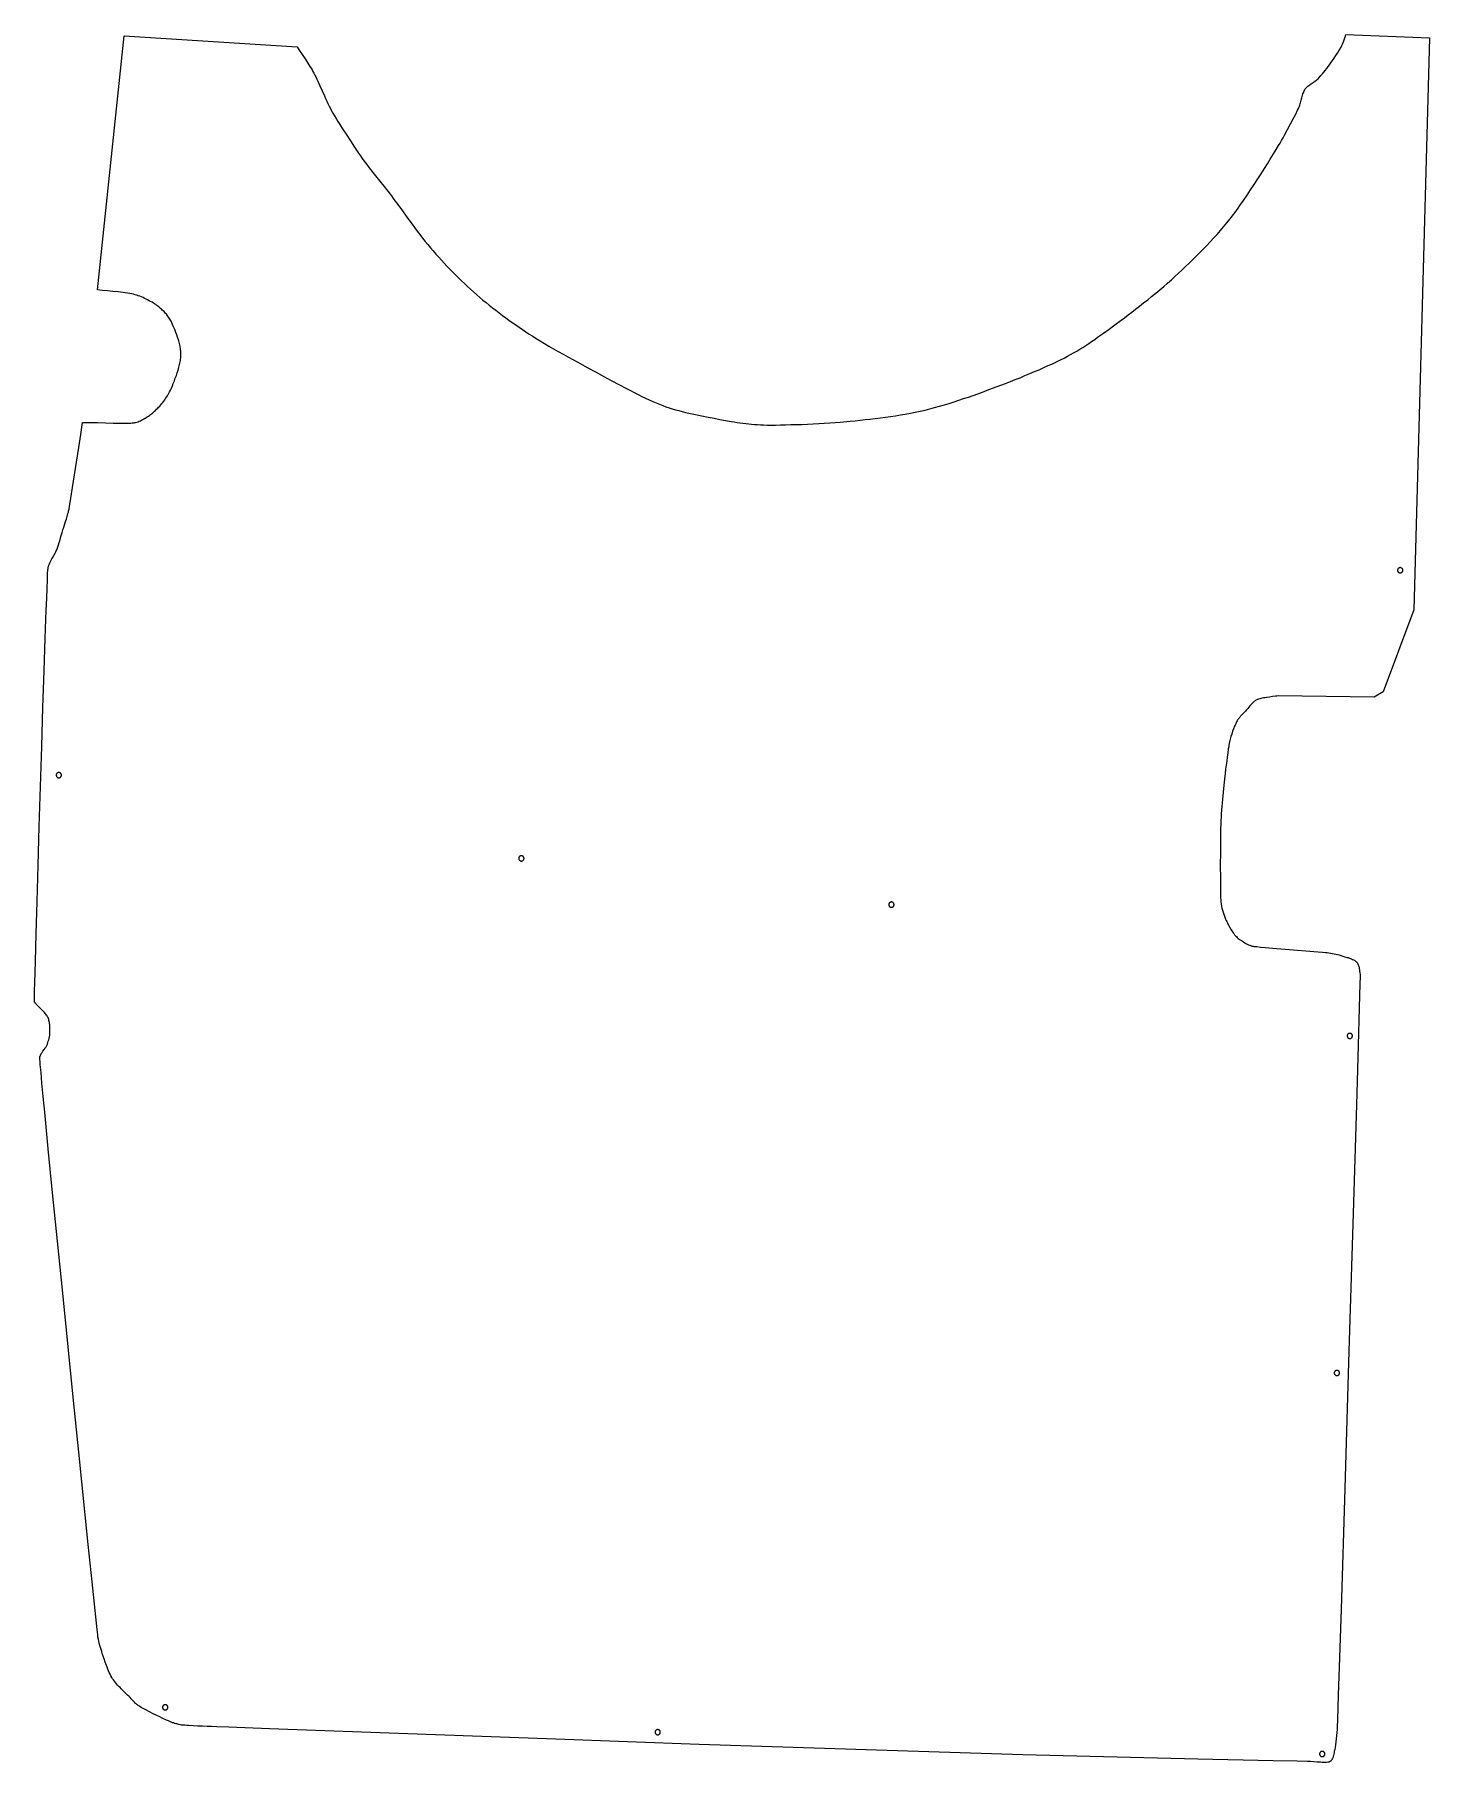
# Model space of a CAD drawing. Extents: x 1573 to 6745, y -2041 to 3468.
# Drawn here: x 2907 to 3963, y -2013 to -706 of the extents above; entities that cross this region are included whole.
import ezdxf

# ---------------------------------------------------------------- set-up
doc = ezdxf.new("R2010")
doc.units = 0
doc.layers.add('Default Layer', color=1, linetype='CONTINUOUS')

msp = doc.modelspace()

# ---------------------------------------------------------------- linework, layer by layer
at = {"layer": 'Default Layer'}
for points in [[(3106.1, -715.2), (3107.7, -717.7), (3109.4, -720.2), (3112.6, -725.1), (3114.3, -727.6), (3115.8, -730.1), (3116.6, -731.4), (3117.4, -732.6), (3118.1, -733.9), (3118.8, -735.2), (3119.6, -736.6), (3120.3, -738), (3121.1, -739.6), (3121.8, -741.3), (3123.4, -744.8), (3125, -748.6), (3126.7, -752.4), (3127.6, -754.4), (3128.5, -756.3), (3129.4, -758.2), (3130.3, -760.1), (3131.3, -761.9), (3132.2, -763.6), (3133.2, -765.5), (3134.4, -767.4), (3135.6, -769.5), (3137, -771.8), (3138.4, -774.1), (3139.9, -776.5), (3141.5, -778.9), (3143.1, -781.4), (3146.4, -786.4), (3149.6, -791.2), (3152.6, -795.6), (3154.1, -797.7), (3155.4, -799.6), (3156.7, -801.5), (3158, -803.3), (3159.4, -805.1), (3160.7, -806.9), (3163.5, -810.4), (3166.3, -814), (3171.9, -821), (3174.7, -824.5), (3177.5, -828), (3179.4, -830.7), (3181.4, -833.3), (3185.3, -838.6), (3189.2, -844), (3193.1, -849.4), (3195, -852), (3197, -854.7), (3199, -857.3), (3201, -859.9), (3203, -862.4), (3205, -864.9), (3207, -867.3), (3209, -869.7), (3211.1, -872), (3213.2, -874.3), (3215.3, -876.7), (3217.4, -878.9), (3219.5, -881.2), (3221.7, -883.5), (3223.9, -885.7), (3226.1, -887.9), (3228.3, -890.1), (3230.5, -892.3), (3232.8, -894.4), (3235.1, -896.6), (3237.4, -898.7), (3239.7, -900.8), (3242, -902.8), (3244.4, -904.9), (3246.7, -906.9), (3249.1, -908.8), (3251.5, -910.8), (3254, -912.7), (3256.4, -914.6), (3258.9, -916.5), (3261.4, -918.4), (3263.9, -920.2), (3266.4, -922), (3268.9, -923.8), (3271.5, -925.6), (3274, -927.4), (3276.6, -929.1), (3279.2, -930.8), (3281.8, -932.6), (3284.4, -934.2), (3287.1, -936), (3290.1, -937.8), (3293.3, -939.7), (3296.6, -941.7), (3300.1, -943.7), (3303.7, -945.7), (3307.3, -947.8), (3311, -949.9), (3314.8, -951.9), (3318.4, -953.9), (3325.6, -957.8), (3332.3, -961.4), (3338.2, -964.6), (3343.8, -967.6), (3349.6, -970.6), (3355.4, -973.7), (3358.3, -975.3), (3361.2, -976.8), (3364.1, -978.3), (3367, -979.7), (3369.8, -981.1), (3372.5, -982.3), (3375.2, -983.6), (3377.8, -984.7), (3379, -985.2), (3380.3, -985.7), (3381.5, -986.2), (3382.7, -986.7), (3385.1, -987.5), (3387.5, -988.3), (3389.9, -989.1), (3392.4, -989.8), (3394.9, -990.5), (3397.4, -991.1), (3400, -991.8), (3402.5, -992.3), (3405, -992.9), (3407.5, -993.5), (3409.9, -994), (3412.4, -994.5), (3417.1, -995.4), (3421.6, -996.3), (3425.9, -997.1), (3430.3, -997.9), (3434.6, -998.7), (3436.8, -999), (3439, -999.4), (3441.2, -999.7), (3443.4, -1000), (3445.6, -1000.2), (3447.8, -1000.5), (3450, -1000.7), (3452.2, -1000.9), (3454.4, -1001.1), (3456.6, -1001.2), (3459, -1001.3), (3461.8, -1001.4), (3464.9, -1001.4), (3468.2, -1001.4), (3471.8, -1001.3), (3475.6, -1001.3), (3479.6, -1001.1), (3483.7, -1001), (3487.9, -1000.9), (3492.2, -1000.7), (3496.5, -1000.5), (3500.8, -1000.2), (3505, -1000), (3509.2, -999.7), (3513.2, -999.4), (3517.1, -999.1), (3524.6, -998.4), (3528.4, -998.1), (3532.2, -997.7), (3536, -997.3), (3539.8, -996.9), (3543.6, -996.5), (3547.4, -996), (3551.2, -995.5), (3555, -995), (3558.8, -994.4), (3562.6, -993.8), (3566.3, -993.2), (3570.1, -992.5), (3573.8, -991.7), (3577.5, -990.9), (3581.2, -990.1), (3584.9, -989.1), (3588.5, -988.2), (3592.2, -987.2), (3595.9, -986.1), (3599.5, -985), (3603.2, -983.8), (3606.8, -982.7), (3610.4, -981.4), (3614, -980.2), (3617.6, -979), (3621.1, -977.7), (3624.7, -976.4), (3628.2, -975.1), (3635.1, -972.6), (3638.6, -971.3), (3642.1, -969.9), (3645.8, -968.5), (3649.5, -967), (3653.1, -965.6), (3656.8, -964), (3660.5, -962.5), (3664.1, -961), (3667.7, -959.5), (3671.2, -957.9), (3674.5, -956.4), (3677.8, -955), (3680.8, -953.5), (3683.7, -952.1), (3686.5, -950.7), (3688.9, -949.4), (3691.3, -948.1), (3693.6, -946.8), (3696, -945.4), (3698.3, -944), (3700.6, -942.6), (3702.8, -941.1), (3705.1, -939.6), (3707.3, -938.1), (3709.6, -936.6), (3711.8, -935), (3714, -933.5), (3716.2, -931.9), (3720.6, -928.8), (3724.9, -925.6), (3729.6, -922.1), (3732.2, -920.2), (3734.9, -918.1), (3737.7, -916), (3740.6, -913.7), (3743.6, -911.4), (3746.6, -909), (3749.7, -906.6), (3752.7, -904.1), (3755.8, -901.6), (3758.8, -899.1), (3761.8, -896.5), (3764.7, -894), (3767.6, -891.5), (3770.3, -889), (3773, -886.5), (3775.7, -884), (3778.4, -881.5), (3781.1, -878.9), (3783.8, -876.2), (3786.5, -873.6), (3789.1, -870.9), (3791.8, -868.2), (3794.4, -865.5), (3797, -862.7), (3799.6, -859.9), (3802.2, -857.1), (3804.7, -854.2), (3807.1, -851.3), (3809.6, -848.4), (3811.9, -845.5), (3813.1, -844), (3814.3, -842.4), (3815.6, -840.7), (3816.9, -839), (3818.2, -837.2), (3819.5, -835.3), (3822.2, -831.5), (3824.9, -827.5), (3827.6, -823.4), (3830.3, -819.3), (3833, -815.2), (3835.6, -811.2), (3838, -807.4), (3840.3, -803.7), (3842.5, -800.2), (3846.2, -794.2), (3848.8, -789.8), (3849.9, -788), (3851, -786), (3852.1, -784), (3853.3, -782), (3855.6, -777.8), (3857.8, -773.6), (3859.9, -769.7), (3861.7, -766.1), (3863.1, -763.2), (3863.7, -762), (3864.1, -761.1), (3864.5, -760.2), (3864.8, -759.3), (3865.1, -758.4), (3865.4, -757.5), (3865.9, -755.6), (3866.4, -753.7), (3866.6, -752.7), (3866.9, -751.8), (3867.2, -750.9), (3867.5, -750.1), (3867.8, -749.3), (3868.1, -748.5), (3868.5, -747.8), (3868.7, -747.4), (3868.9, -747.1), (3869.2, -746.8), (3869.4, -746.5), (3869.9, -745.9), (3870.4, -745.4), (3871, -744.9), (3871.6, -744.4), (3872.3, -743.9), (3872.9, -743.5), (3873.5, -743.1), (3874.9, -742.2), (3876.2, -741.3), (3876.8, -740.9), (3877.4, -740.4), (3878, -739.9), (3878.6, -739.4), (3879.7, -738.2), (3880.8, -737), (3881.9, -735.7), (3883, -734.4), (3884.1, -733), (3885.2, -731.6), (3886.3, -730.2), (3887.3, -728.8), (3888.4, -727.3), (3889.6, -725.6), (3890.8, -723.8), (3892.1, -721.9), (3893.3, -720.1), (3894.4, -718.3), (3895.3, -716.8), (3895.7, -716.1), (3896, -715.5), (3896.3, -714.9), (3896.6, -714.3), (3897.1, -713.2), (3897.5, -712), (3898, -710.8), (3898.8, -708.3), (3899.3, -707.1), (3899.7, -705.9), (3962.9, -708.4), (3951.2, -1141.2), (3927.9, -1203.2), (3921.1, -1207.3), (3848.4, -1206.3), (3847.4, -1206.5), (3846.3, -1206.6), (3844.1, -1206.9), (3841.8, -1207.2), (3839.5, -1207.5), (3838.4, -1207.7), (3837.4, -1207.8), (3836.3, -1208), (3835.4, -1208.2), (3834.5, -1208.5), (3833.6, -1208.7), (3832.9, -1209), (3832.5, -1209.1), (3832.2, -1209.3), (3831.6, -1209.6), (3831.1, -1210), (3830.5, -1210.4), (3830, -1210.8), (3829.5, -1211.3), (3829, -1211.8), (3828.5, -1212.3), (3828, -1212.8), (3827.1, -1213.9), (3826.3, -1215), (3825.4, -1216), (3824.9, -1216.5), (3824.5, -1217), (3823.6, -1217.9), (3822.7, -1218.9), (3821.8, -1219.8), (3820.9, -1220.7), (3820, -1221.7), (3819.6, -1222.2), (3819.2, -1222.7), (3818.8, -1223.2), (3818.4, -1223.7), (3818, -1224.2), (3817.7, -1224.8), (3817.3, -1225.3), (3817, -1226), (3816.6, -1226.7), (3816.3, -1227.5), (3815.9, -1228.4), (3815.5, -1229.3), (3814.7, -1231.2), (3814, -1233.1), (3813.3, -1235.2), (3812.7, -1237.2), (3812.4, -1238.1), (3812.1, -1239.1), (3811.9, -1240.1), (3811.7, -1241.2), (3811.4, -1242.4), (3811.2, -1243.7), (3811, -1245), (3810.7, -1246.4), (3810.3, -1249.5), (3809.9, -1252.6), (3809.5, -1255.8), (3808.7, -1261.8), (3808.3, -1265.1), (3807.9, -1269.3), (3807.3, -1274), (3806.8, -1279.2), (3806.3, -1284.6), (3806, -1287.4), (3805.8, -1290.1), (3805.6, -1292.9), (3805.4, -1295.5), (3805.2, -1298.1), (3805.1, -1300.6), (3805, -1303.4), (3804.9, -1306.8), (3804.8, -1310.7), (3804.7, -1315.1), (3804.7, -1319.8), (3804.7, -1324.7), (3804.6, -1334.7), (3804.7, -1344.3), (3804.7, -1348.6), (3804.8, -1352.6), (3804.8, -1356), (3804.9, -1358.9), (3805, -1360.9), (3805, -1361.7), (3805.1, -1362.2), (3805.3, -1363.8), (3805.6, -1365.4), (3805.9, -1367), (3806.3, -1368.5), (3806.8, -1370.1), (3807.3, -1371.6), (3807.8, -1373.1), (3808.4, -1374.6), (3808.7, -1375.4), (3809.1, -1376.2), (3809.5, -1377.1), (3810, -1378), (3810.9, -1379.8), (3811.9, -1381.6), (3812.9, -1383.4), (3813.9, -1384.9), (3814.4, -1385.6), (3814.8, -1386.2), (3815.1, -1386.7), (3815.5, -1387.1), (3816.1, -1387.8), (3816.8, -1388.5), (3817.5, -1389.2), (3818.2, -1389.8), (3819, -1390.4), (3819.8, -1391), (3820.6, -1391.5), (3821.4, -1392), (3822.2, -1392.6), (3823.1, -1393.1), (3824, -1393.6), (3825, -1394.1), (3826, -1394.6), (3827.1, -1395), (3828.1, -1395.4), (3828.6, -1395.6), (3829.1, -1395.7), (3829.5, -1395.8), (3830.2, -1395.9), (3832.2, -1396.1), (3835.1, -1396.4), (3838.6, -1396.7), (3847.2, -1397.5), (3856.9, -1398.3), (3875.5, -1399.8), (3882, -1400.3), (3884.2, -1400.5), (3885.4, -1400.6), (3888, -1401), (3889.4, -1401.3), (3890.7, -1401.5), (3892, -1401.8), (3893.3, -1402.1), (3894.7, -1402.4), (3895.9, -1402.8), (3897.4, -1403.2), (3898.9, -1403.7), (3900.6, -1404.2), (3901.5, -1404.4), (3902.3, -1404.7), (3903.1, -1405), (3903.9, -1405.3), (3904.7, -1405.7), (3905.5, -1406.1), (3906.1, -1406.4), (3906.7, -1406.8), (3907, -1407.1), (3907.3, -1407.3), (3907.5, -1407.5), (3907.7, -1407.7), (3908.1, -1408.2), (3908.4, -1408.7), (3908.7, -1409.2), (3909, -1409.8), (3909.2, -1410.4), (3909.4, -1411), (3909.6, -1411.6), (3909.7, -1412.2), (3909.8, -1412.8), (3909.9, -1413.4), (3910.1, -1414.7), (3910.2, -1416), (3910.4, -1417.3), (3910.4, -1417.8), (3910.4, -1419.2), (3910.2, -1424.1), (3909.8, -1442.5), (3909, -1470.7), (3907.9, -1507.1), (3905.2, -1598), (3902, -1702.1), (3898.8, -1806.2), (3896, -1897.4), (3894.9, -1934), (3893.9, -1962.5), (3893.3, -1981.2), (3893.1, -1986.4), (3893.1, -1988.5), (3892.9, -1990.7), (3892.6, -1993), (3892.4, -1995.4), (3892.1, -1997.8), (3891.8, -2000), (3891.5, -2002), (3891.2, -2003.7), (3891.1, -2004.4), (3890.9, -2004.9), (3890.7, -2006), (3890.5, -2007.1), (3890.2, -2008.2), (3890.1, -2008.7), (3890, -2009.2), (3889.8, -2009.8), (3889.6, -2010.3), (3889.4, -2010.7), (3889.2, -2011.2), (3888.9, -2011.6), (3888.6, -2012), (3888.4, -2012.2), (3888.2, -2012.4), (3888, -2012.5), (3887.8, -2012.7), (3887.6, -2012.8), (3887.3, -2012.9), (3887, -2013), (3886.7, -2013.1), (3886.3, -2013.2), (3885.9, -2013.3), (3885, -2013.4), (3884, -2013.4), (3882.9, -2013.4), (3881.7, -2013.4), (3880.5, -2013.3), (3878, -2013.1), (3875.4, -2012.9), (3873, -2012.8), (3871.8, -2012.7), (3870.7, -2012.7), (3862.7, -2012.5), (3844.7, -2012.1), (3787.7, -2010.8), (3655.1, -2007.7), (3410.3, -1999.9), (3301.9, -1995.9), (3182.8, -1991.6), (3085.1, -1988), (3054.4, -1986.8), (3045.4, -1986.5), (3041.3, -1986.3), (3038, -1986.1), (3034.5, -1986), (3031, -1985.9), (3027.5, -1985.7), (3024.1, -1985.5), (3022.6, -1985.4), (3021.1, -1985.3), (3019.8, -1985.2), (3018.6, -1985.1), (3017.5, -1984.9), (3016.6, -1984.7), (3015.8, -1984.5), (3015, -1984.3), (3014.2, -1984.1), (3013.4, -1983.8), (3012.6, -1983.5), (3011.8, -1983.3), (3010.2, -1982.6), (3008.7, -1982), (3007.2, -1981.3), (3004.1, -1979.9), (3002.3, -1979), (2999.9, -1977.8), (2997.2, -1976.5), (2994.4, -1975.1), (2991.7, -1973.6), (2989.2, -1972.3), (2988.1, -1971.7), (2987.1, -1971.1), (2986.4, -1970.6), (2985.8, -1970.2), (2985.3, -1969.9), (2984.8, -1969.5), (2984.4, -1969.1), (2983.9, -1968.7), (2983, -1967.8), (2982.2, -1967), (2981.4, -1966.1), (2980.5, -1965.2), (2979.7, -1964.3), (2978.9, -1963.4), (2977.8, -1962.4), (2976.4, -1961.1), (2974.8, -1959.5), (2973, -1957.8), (2972.1, -1956.8), (2971.2, -1955.9), (2970.3, -1954.9), (2969.4, -1953.9), (2968.6, -1952.9), (2967.8, -1952), (2967.1, -1951), (2966.4, -1950), (2965.8, -1949), (2965.2, -1947.9), (2964.6, -1946.7), (2964, -1945.4), (2963.4, -1944.1), (2962.9, -1942.8), (2962.3, -1941.4), (2961.8, -1940.1), (2960.9, -1937.4), (2960, -1934.9), (2958.7, -1930.9), (2958.2, -1929.4), (2957.7, -1927.9), (2957.2, -1926.3), (2956.8, -1924.8), (2956.4, -1923.2), (2956.1, -1921.6), (2955.7, -1920), (2955.4, -1918.5), (2955.2, -1916.8), (2954.8, -1912.9), (2953.3, -1898.5), (2951, -1876.7), (2948.1, -1848.6), (2940.9, -1778.7), (2936.9, -1739.4), (2932.8, -1698.9), (2928.7, -1658.3), (2924.8, -1619), (2921.1, -1582.3), (2917.8, -1549.2), (2915.1, -1521.3), (2914, -1509.5), (2913, -1499.5), (2912.3, -1491.4), (2911.7, -1485.3), (2911.6, -1483.1), (2911.4, -1481.4), (2911.4, -1480.3), (2911.4, -1480), (2911.4, -1479.9), (2911.4, -1479.6), (2911.5, -1479.2), (2911.8, -1478.6), (2912, -1478), (2912.3, -1477.4), (2912.7, -1476.8), (2913.1, -1476.2), (2913.4, -1475.7), (2913.8, -1475.1), (2914.6, -1474), (2915.4, -1472.9), (2915.8, -1472.4), (2916.1, -1471.9), (2916.4, -1471.3), (2916.6, -1470.8), (2917.1, -1469.8), (2917.5, -1468.7), (2917.8, -1467.7), (2918.2, -1466.6), (2918.5, -1465.5), (2918.7, -1464.4), (2918.8, -1463.8), (2918.9, -1463.3), (2919, -1462.7), (2919, -1462.2), (2919.1, -1460.9), (2919.1, -1459.5), (2919.1, -1458.7), (2919.1, -1457.8), (2919, -1457), (2919, -1456.1), (2918.9, -1455.3), (2918.8, -1454.4), (2918.7, -1453.6), (2918.5, -1452.8), (2918.3, -1452), (2918.1, -1451.2), (2917.9, -1450.5), (2917.6, -1449.8), (2917.5, -1449.5), (2917.3, -1449.2), (2916.9, -1448.5), (2916.5, -1447.9), (2916, -1447.2), (2915.5, -1446.6), (2914.9, -1445.9), (2914.4, -1445.3), (2913.8, -1444.7), (2912.7, -1443.6), (2911.7, -1442.7), (2910.9, -1441.9), (2910.6, -1441.6), (2910.4, -1441.3), (2910, -1440.9), (2909.6, -1440.5), (2908.7, -1439.6), (2908.3, -1439.2), (2908, -1438.8), (2907.8, -1438.5), (2907.7, -1438.3), (2907.5, -1438), (2907.4, -1437.7), (2907.4, -1437.4), (2907.4, -1436.7), (2907.5, -1433.9), (2907.5, -1429.4), (2907.7, -1423.4), (2908.1, -1407.3), (2908.7, -1386.5), (2909.3, -1362), (2910.1, -1334.6), (2911, -1305.2), (2911.9, -1274.9), (2912.8, -1244.6), (2913.8, -1215.2), (2914.6, -1187.5), (2915.5, -1162.7), (2916.2, -1141.5), (2916.6, -1132.6), (2916.9, -1124.9), (2917.1, -1118.7), (2917.3, -1113.9), (2917.5, -1110.8), (2917.6, -1109.9), (2917.7, -1109.4), (2917.8, -1108.9), (2917.9, -1108.4), (2918.3, -1107.5), (2918.6, -1106.5), (2919, -1105.6), (2919.5, -1104.6), (2920, -1103.7), (2920.5, -1102.7), (2921, -1101.8), (2922, -1100), (2922.9, -1098.3), (2923.4, -1097.4), (2923.8, -1096.6), (2924.2, -1095.8), (2924.5, -1095.1), (2925.1, -1093.5), (2925.6, -1092), (2926, -1090.4), (2926.5, -1088.9), (2927.4, -1085.7), (2927.8, -1084.2), (2928.3, -1082.6), (2928.9, -1080.6), (2929.6, -1078.6), (2930.9, -1074.5), (2931.5, -1072.5), (2932.1, -1070.5), (2932.7, -1068.4), (2933, -1067.4), (2933.2, -1066.4), (2933.5, -1065), (2933.9, -1062.8), (2934.4, -1060.1), (2934.9, -1056.7), (2936.2, -1048.6), (2937.7, -1039.2), (2940.8, -1018.5), (2942.4, -1008.5), (2943.8, -999.4), (2946.4, -999.4), (2949.1, -999.5), (2955, -999.6), (2961, -999.8), (2966.9, -999.9), (2969.7, -1000), (2972.4, -1000), (2975, -1000), (2977.3, -1000), (2979.4, -999.9), (2980.3, -999.9), (2981.2, -999.8), (2982, -999.7), (2982.7, -999.7), (2983.3, -999.6), (2983.8, -999.4), (2984.8, -999.2), (2985.7, -998.9), (2986.6, -998.5), (2987.5, -998.1), (2988.4, -997.7), (2989.3, -997.3), (2990.2, -996.8), (2991, -996.3), (2991.9, -995.8), (2992.7, -995.3), (2993.6, -994.7), (2994.4, -994.1), (2995.2, -993.5), (2995.9, -992.9), (2996.7, -992.3), (2997.5, -991.7), (2998.2, -991), (2999, -990.3), (2999.8, -989.5), (3000.6, -988.7), (3001.3, -987.9), (3002.1, -987.1), (3002.9, -986.2), (3003.7, -985.2), (3004.4, -984.3), (3005.2, -983.3), (3005.9, -982.4), (3006.6, -981.4), (3007.2, -980.4), (3007.9, -979.3), (3008.5, -978.3), (3009, -977.3), (3009.6, -976.2), (3010.3, -974.9), (3011, -973.4), (3011.7, -971.7), (3012.4, -969.9), (3013.2, -968), (3013.9, -966), (3014.7, -964), (3015.4, -961.9), (3016, -959.8), (3016.3, -958.7), (3016.6, -957.7), (3016.9, -956.6), (3017.1, -955.6), (3017.4, -954.5), (3017.6, -953.5), (3017.8, -952.5), (3017.9, -951.6), (3018, -950.6), (3018.1, -949.7), (3018.2, -948.8), (3018.2, -947.9), (3018.2, -947.1), (3018.1, -946.2), (3018, -945.3), (3017.9, -944.4), (3017.8, -943.5), (3017.6, -942.5), (3017.5, -941.6), (3017.3, -940.7), (3017, -939.7), (3016.8, -938.8), (3016.5, -937.8), (3016.3, -936.9), (3015.7, -935), (3015.1, -933.1), (3014.4, -931.4), (3013.8, -929.7), (3013.1, -928), (3012.4, -926.6), (3011.8, -925.2), (3011.2, -924), (3010.7, -922.9), (3010.2, -922), (3009.8, -921.3), (3009.3, -920.5), (3008.8, -919.8), (3008.3, -919.1), (3007.7, -918.3), (3007.2, -917.6), (3006.6, -917), (3006, -916.3), (3005.4, -915.6), (3004.7, -915), (3004.1, -914.4), (3003.4, -913.8), (3002.8, -913.2), (3002.1, -912.6), (3001.4, -912), (3000.7, -911.5), (3000, -910.9), (2999.1, -910.3), (2998.3, -909.7), (2997.3, -909.2), (2996.3, -908.5), (2995.2, -907.9), (2994.1, -907.3), (2993, -906.7), (2991.9, -906.2), (2990.7, -905.6), (2989.5, -905), (2988.3, -904.5), (2987.1, -904), (2985.9, -903.6), (2984.7, -903.1), (2983.5, -902.8), (2982.9, -902.6), (2982.3, -902.4), (2980.9, -902.1), (2979.5, -901.8), (2977.8, -901.6), (2976.1, -901.3), (2974.4, -901.1), (2972.5, -900.9), (2970.6, -900.7), (2966.7, -900.3), (2962.7, -899.9), (2958.8, -899.5), (2956.9, -899.3), (2955.1, -899.1), (2975.2, -706.9), (3106.1, -715.2)], [(3938.8, -1111.3), (3938.8, -1111.5), (3938.8, -1111.7), (3938.9, -1111.9), (3938.9, -1112.1), (3939, -1112.3), (3939.1, -1112.4), (3939.2, -1112.6), (3939.3, -1112.7), (3939.5, -1112.9), (3939.6, -1113), (3939.8, -1113.1), (3940, -1113.2), (3940.2, -1113.2), (3940.4, -1113.3), (3940.6, -1113.3), (3940.8, -1113.3), (3941, -1113.3), (3941.2, -1113.3), (3941.4, -1113.2), (3941.5, -1113.2), (3941.7, -1113.1), (3941.9, -1113), (3942, -1112.9), (3942.2, -1112.7), (3942.3, -1112.6), (3942.4, -1112.4), (3942.5, -1112.3), (3942.6, -1112.1), (3942.7, -1111.9), (3942.7, -1111.7), (3942.8, -1111.5), (3942.8, -1111.3), (3942.8, -1111.1), (3942.7, -1110.9), (3942.7, -1110.7), (3942.6, -1110.5), (3942.5, -1110.4), (3942.4, -1110.2), (3942.3, -1110), (3942.2, -1109.9), (3942, -1109.8), (3941.9, -1109.7), (3941.7, -1109.6), (3941.5, -1109.5), (3941.4, -1109.4), (3941.2, -1109.4), (3941, -1109.3), (3940.8, -1109.3), (3940.6, -1109.3), (3940.4, -1109.4), (3940.2, -1109.4), (3940, -1109.5), (3939.8, -1109.6), (3939.6, -1109.7), (3939.5, -1109.8), (3939.3, -1109.9), (3939.2, -1110), (3939.1, -1110.2), (3939, -1110.4), (3938.9, -1110.5), (3938.9, -1110.7), (3938.8, -1110.9), (3938.8, -1111.1), (3938.8, -1111.3)], [(2923.8, -1266.3), (2923.8, -1266.5), (2923.8, -1266.7), (2923.9, -1266.9), (2923.9, -1267.1), (2924, -1267.3), (2924.1, -1267.4), (2924.2, -1267.6), (2924.3, -1267.7), (2924.5, -1267.9), (2924.6, -1268), (2924.8, -1268.1), (2925, -1268.2), (2925.2, -1268.2), (2925.4, -1268.3), (2925.6, -1268.3), (2925.8, -1268.3), (2926, -1268.3), (2926.2, -1268.3), (2926.4, -1268.2), (2926.5, -1268.2), (2926.7, -1268.1), (2926.9, -1268), (2927, -1267.9), (2927.2, -1267.7), (2927.3, -1267.6), (2927.4, -1267.4), (2927.5, -1267.3), (2927.6, -1267.1), (2927.7, -1266.9), (2927.7, -1266.7), (2927.8, -1266.5), (2927.8, -1266.3), (2927.8, -1266.1), (2927.7, -1265.9), (2927.7, -1265.7), (2927.6, -1265.5), (2927.5, -1265.4), (2927.4, -1265.2), (2927.3, -1265), (2927.2, -1264.9), (2927, -1264.8), (2926.9, -1264.7), (2926.7, -1264.6), (2926.5, -1264.5), (2926.4, -1264.4), (2926.2, -1264.4), (2926, -1264.3), (2925.8, -1264.3), (2925.6, -1264.3), (2925.4, -1264.4), (2925.2, -1264.4), (2925, -1264.5), (2924.8, -1264.6), (2924.6, -1264.7), (2924.5, -1264.8), (2924.3, -1264.9), (2924.2, -1265), (2924.1, -1265.2), (2924, -1265.4), (2923.9, -1265.5), (2923.9, -1265.7), (2923.8, -1265.9), (2923.8, -1266.1), (2923.8, -1266.3)], [(3273.8, -1329.3), (3273.8, -1329.5), (3273.8, -1329.7), (3273.9, -1329.9), (3273.9, -1330.1), (3274, -1330.3), (3274.1, -1330.4), (3274.2, -1330.6), (3274.3, -1330.7), (3274.5, -1330.9), (3274.6, -1331), (3274.8, -1331.1), (3275, -1331.2), (3275.2, -1331.2), (3275.4, -1331.3), (3275.6, -1331.3), (3275.8, -1331.3), (3276, -1331.3), (3276.2, -1331.3), (3276.4, -1331.2), (3276.5, -1331.2), (3276.7, -1331.1), (3276.9, -1331), (3277, -1330.9), (3277.2, -1330.7), (3277.3, -1330.6), (3277.4, -1330.4), (3277.5, -1330.3), (3277.6, -1330.1), (3277.7, -1329.9), (3277.7, -1329.7), (3277.8, -1329.5), (3277.8, -1329.3), (3277.8, -1329.1), (3277.7, -1328.9), (3277.7, -1328.7), (3277.6, -1328.5), (3277.5, -1328.4), (3277.4, -1328.2), (3277.3, -1328), (3277.2, -1327.9), (3277, -1327.8), (3276.9, -1327.7), (3276.7, -1327.6), (3276.5, -1327.5), (3276.4, -1327.4), (3276.2, -1327.4), (3276, -1327.3), (3275.8, -1327.3), (3275.6, -1327.3), (3275.4, -1327.4), (3275.2, -1327.4), (3275, -1327.5), (3274.8, -1327.6), (3274.6, -1327.7), (3274.5, -1327.8), (3274.3, -1327.9), (3274.2, -1328), (3274.1, -1328.2), (3274, -1328.4), (3273.9, -1328.5), (3273.9, -1328.7), (3273.8, -1328.9), (3273.8, -1329.1), (3273.8, -1329.3)], [(3553.8, -1364.3), (3553.8, -1364.5), (3553.8, -1364.7), (3553.9, -1364.9), (3553.9, -1365.1), (3554, -1365.3), (3554.1, -1365.4), (3554.2, -1365.6), (3554.3, -1365.7), (3554.5, -1365.9), (3554.6, -1366), (3554.8, -1366.1), (3555, -1366.2), (3555.2, -1366.2), (3555.4, -1366.3), (3555.6, -1366.3), (3555.8, -1366.3), (3556, -1366.3), (3556.2, -1366.3), (3556.4, -1366.2), (3556.5, -1366.2), (3556.7, -1366.1), (3556.9, -1366), (3557, -1365.9), (3557.2, -1365.7), (3557.3, -1365.6), (3557.4, -1365.4), (3557.5, -1365.3), (3557.6, -1365.1), (3557.7, -1364.9), (3557.7, -1364.7), (3557.8, -1364.5), (3557.8, -1364.3), (3557.8, -1364.1), (3557.7, -1363.9), (3557.7, -1363.7), (3557.6, -1363.5), (3557.5, -1363.4), (3557.4, -1363.2), (3557.3, -1363), (3557.2, -1362.9), (3557, -1362.8), (3556.9, -1362.7), (3556.7, -1362.6), (3556.5, -1362.5), (3556.4, -1362.4), (3556.2, -1362.4), (3556, -1362.3), (3555.8, -1362.3), (3555.6, -1362.3), (3555.4, -1362.4), (3555.2, -1362.4), (3555, -1362.5), (3554.8, -1362.6), (3554.6, -1362.7), (3554.5, -1362.8), (3554.3, -1362.9), (3554.2, -1363), (3554.1, -1363.2), (3554, -1363.4), (3553.9, -1363.5), (3553.9, -1363.7), (3553.8, -1363.9), (3553.8, -1364.1), (3553.8, -1364.3)], [(3900.6, -1463.7), (3900.6, -1463.9), (3900.6, -1464.1), (3900.7, -1464.2), (3900.8, -1464.4), (3900.8, -1464.6), (3900.9, -1464.8), (3901.1, -1464.9), (3901.2, -1465.1), (3901.3, -1465.2), (3901.5, -1465.3), (3901.6, -1465.4), (3901.8, -1465.5), (3902, -1465.6), (3902.2, -1465.6), (3902.4, -1465.6), (3902.6, -1465.7), (3902.8, -1465.6), (3903, -1465.6), (3903.2, -1465.6), (3903.4, -1465.5), (3903.6, -1465.4), (3903.7, -1465.3), (3903.9, -1465.2), (3904, -1465.1), (3904.1, -1464.9), (3904.3, -1464.8), (3904.4, -1464.6), (3904.4, -1464.4), (3904.5, -1464.2), (3904.6, -1464.1), (3904.6, -1463.9), (3904.6, -1463.7), (3904.6, -1463.4), (3904.6, -1463.2), (3904.5, -1463.1), (3904.4, -1462.9), (3904.4, -1462.7), (3904.3, -1462.5), (3904.1, -1462.4), (3904, -1462.2), (3903.9, -1462.1), (3903.7, -1462), (3903.6, -1461.9), (3903.4, -1461.8), (3903.2, -1461.7), (3903, -1461.7), (3902.8, -1461.7), (3902.6, -1461.7), (3902.4, -1461.7), (3902.2, -1461.7), (3902, -1461.7), (3901.8, -1461.8), (3901.6, -1461.9), (3901.5, -1462), (3901.3, -1462.1), (3901.2, -1462.2), (3901.1, -1462.4), (3900.9, -1462.5), (3900.8, -1462.7), (3900.8, -1462.9), (3900.7, -1463.1), (3900.6, -1463.2), (3900.6, -1463.4), (3900.6, -1463.7)], [(3890.9, -1718.7), (3890.9, -1718.9), (3890.9, -1719.1), (3891, -1719.3), (3891.1, -1719.4), (3891.1, -1719.6), (3891.2, -1719.8), (3891.4, -1719.9), (3891.5, -1720.1), (3891.6, -1720.2), (3891.8, -1720.3), (3892, -1720.4), (3892.1, -1720.5), (3892.3, -1720.6), (3892.5, -1720.6), (3892.7, -1720.7), (3892.9, -1720.7), (3893.1, -1720.7), (3893.3, -1720.6), (3893.5, -1720.6), (3893.7, -1720.5), (3893.9, -1720.4), (3894, -1720.3), (3894.2, -1720.2), (3894.3, -1720.1), (3894.5, -1719.9), (3894.6, -1719.8), (3894.7, -1719.6), (3894.7, -1719.4), (3894.8, -1719.3), (3894.9, -1719.1), (3894.9, -1718.9), (3894.9, -1718.7), (3894.9, -1718.5), (3894.9, -1718.3), (3894.8, -1718.1), (3894.7, -1717.9), (3894.7, -1717.7), (3894.6, -1717.5), (3894.5, -1717.4), (3894.3, -1717.2), (3894.2, -1717.1), (3894, -1717), (3893.9, -1716.9), (3893.7, -1716.8), (3893.5, -1716.8), (3893.3, -1716.7), (3893.1, -1716.7), (3892.9, -1716.7), (3892.7, -1716.7), (3892.5, -1716.7), (3892.3, -1716.8), (3892.1, -1716.8), (3892, -1716.9), (3891.8, -1717), (3891.6, -1717.1), (3891.5, -1717.2), (3891.4, -1717.4), (3891.2, -1717.5), (3891.1, -1717.7), (3891.1, -1717.9), (3891, -1718.1), (3890.9, -1718.3), (3890.9, -1718.5), (3890.9, -1718.7)], [(3004.3, -1971.7), (3004.3, -1971.9), (3004.3, -1972.1), (3004.4, -1972.3), (3004.4, -1972.5), (3004.5, -1972.7), (3004.6, -1972.8), (3004.7, -1973), (3004.9, -1973.1), (3005, -1973.2), (3005.2, -1973.4), (3005.3, -1973.5), (3005.5, -1973.5), (3005.7, -1973.6), (3005.9, -1973.7), (3006.1, -1973.7), (3006.3, -1973.7), (3006.5, -1973.7), (3006.7, -1973.7), (3006.9, -1973.6), (3007.1, -1973.5), (3007.2, -1973.5), (3007.4, -1973.4), (3007.6, -1973.2), (3007.7, -1973.1), (3007.8, -1973), (3008, -1972.8), (3008.1, -1972.7), (3008.1, -1972.5), (3008.2, -1972.3), (3008.3, -1972.1), (3008.3, -1971.9), (3008.3, -1971.7), (3008.3, -1971.5), (3008.3, -1971.3), (3008.2, -1971.1), (3008.1, -1970.9), (3008.1, -1970.7), (3008, -1970.6), (3007.8, -1970.4), (3007.7, -1970.3), (3007.6, -1970.2), (3007.4, -1970), (3007.2, -1969.9), (3007.1, -1969.9), (3006.9, -1969.8), (3006.7, -1969.7), (3006.5, -1969.7), (3006.3, -1969.7), (3006.1, -1969.7), (3005.9, -1969.7), (3005.7, -1969.8), (3005.5, -1969.9), (3005.3, -1969.9), (3005.2, -1970), (3005, -1970.2), (3004.9, -1970.3), (3004.7, -1970.4), (3004.6, -1970.6), (3004.5, -1970.7), (3004.4, -1970.9), (3004.4, -1971.1), (3004.3, -1971.3), (3004.3, -1971.5), (3004.3, -1971.7)], [(3376.9, -1990.5), (3377, -1990.7), (3377, -1990.9), (3377, -1991.1), (3377.1, -1991.3), (3377.2, -1991.4), (3377.3, -1991.6), (3377.4, -1991.8), (3377.5, -1991.9), (3377.7, -1992), (3377.8, -1992.1), (3378, -1992.2), (3378.2, -1992.3), (3378.3, -1992.4), (3378.5, -1992.4), (3378.7, -1992.5), (3378.9, -1992.5), (3379.1, -1992.5), (3379.3, -1992.4), (3379.5, -1992.4), (3379.7, -1992.3), (3379.9, -1992.2), (3380.1, -1992.1), (3380.2, -1992), (3380.4, -1991.9), (3380.5, -1991.8), (3380.6, -1991.6), (3380.7, -1991.4), (3380.8, -1991.3), (3380.9, -1991.1), (3380.9, -1990.9), (3380.9, -1990.7), (3380.9, -1990.5), (3380.9, -1990.3), (3380.9, -1990.1), (3380.9, -1989.9), (3380.8, -1989.7), (3380.7, -1989.5), (3380.6, -1989.4), (3380.5, -1989.2), (3380.4, -1989.1), (3380.2, -1988.9), (3380.1, -1988.8), (3379.9, -1988.7), (3379.7, -1988.6), (3379.5, -1988.6), (3379.3, -1988.5), (3379.1, -1988.5), (3378.9, -1988.5), (3378.7, -1988.5), (3378.5, -1988.5), (3378.3, -1988.6), (3378.2, -1988.6), (3378, -1988.7), (3377.8, -1988.8), (3377.7, -1988.9), (3377.5, -1989.1), (3377.4, -1989.2), (3377.3, -1989.4), (3377.2, -1989.5), (3377.1, -1989.7), (3377, -1989.9), (3377, -1990.1), (3377, -1990.3), (3376.9, -1990.5)], [(3879.8, -2007), (3879.8, -2007.2), (3879.8, -2007.4), (3879.9, -2007.6), (3880, -2007.8), (3880, -2008), (3880.1, -2008.1), (3880.3, -2008.3), (3880.4, -2008.4), (3880.5, -2008.5), (3880.7, -2008.7), (3880.8, -2008.8), (3881, -2008.8), (3881.2, -2008.9), (3881.4, -2009), (3881.6, -2009), (3881.8, -2009), (3882, -2009), (3882.2, -2009), (3882.4, -2008.9), (3882.6, -2008.8), (3882.7, -2008.8), (3882.9, -2008.7), (3883.1, -2008.5), (3883.2, -2008.4), (3883.3, -2008.3), (3883.5, -2008.1), (3883.6, -2008), (3883.6, -2007.8), (3883.7, -2007.6), (3883.8, -2007.4), (3883.8, -2007.2), (3883.8, -2007), (3883.8, -2006.8), (3883.8, -2006.6), (3883.7, -2006.4), (3883.6, -2006.2), (3883.6, -2006), (3883.5, -2005.9), (3883.3, -2005.7), (3883.2, -2005.6), (3883.1, -2005.5), (3882.9, -2005.3), (3882.7, -2005.2), (3882.6, -2005.2), (3882.4, -2005.1), (3882.2, -2005), (3882, -2005), (3881.8, -2005), (3881.6, -2005), (3881.4, -2005), (3881.2, -2005.1), (3881, -2005.2), (3880.8, -2005.2), (3880.7, -2005.3), (3880.5, -2005.5), (3880.4, -2005.6), (3880.3, -2005.7), (3880.1, -2005.9), (3880, -2006), (3880, -2006.2), (3879.9, -2006.4), (3879.8, -2006.6), (3879.8, -2006.8), (3879.8, -2007)]]:
    msp.add_lwpolyline(points, close=True, dxfattribs=at)

doc.saveas('drawing.dxf')
